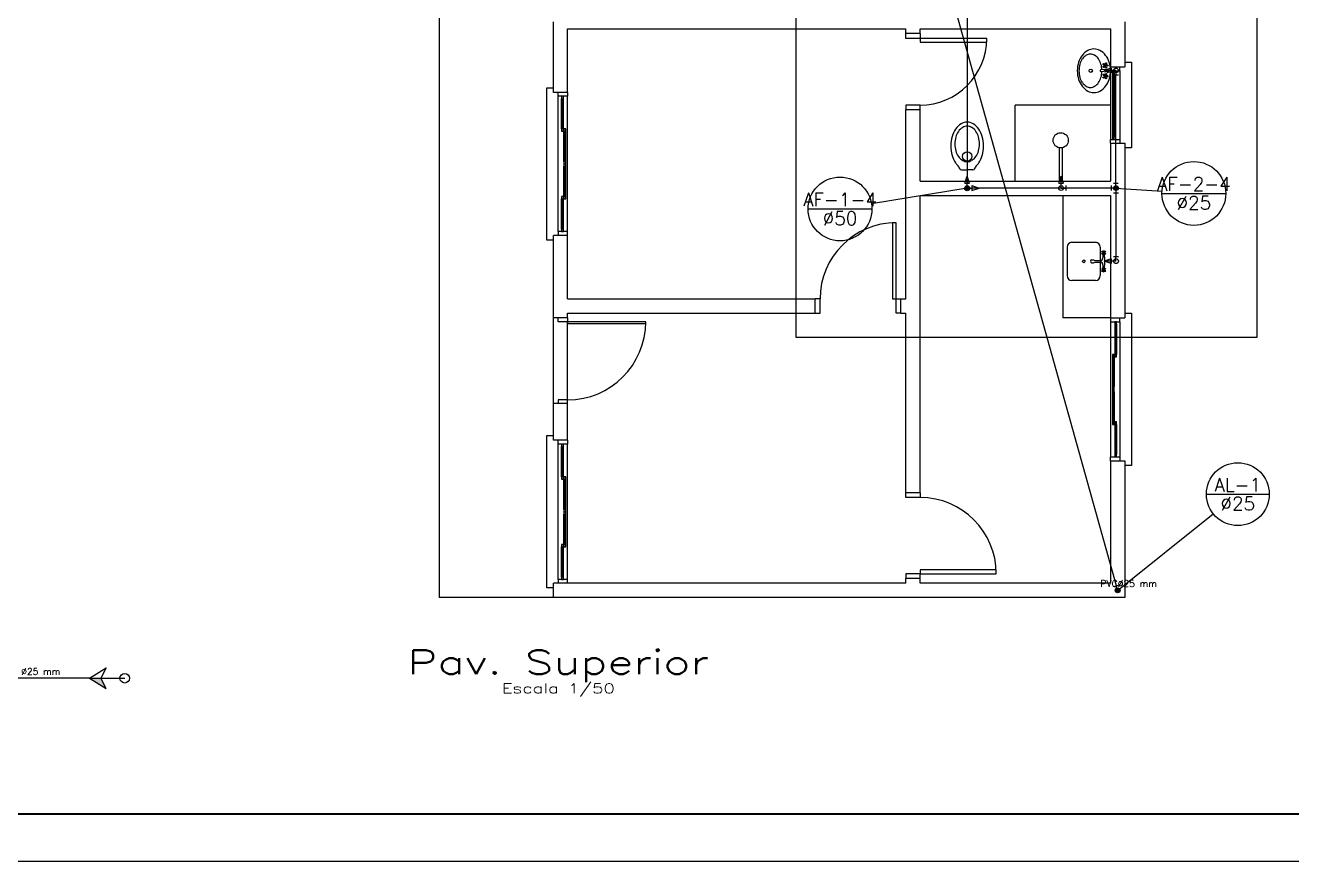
# Model space of a CAD drawing. Extents: x 241 to 398, y 106 to 179.
# Drawn here: x 295.3 to 308.6, y 105.58 to 114.36 of the extents above; entities that cross this region are included whole.
import ezdxf
from ezdxf.enums import TextEntityAlignment as Align

# ---------------------------------------------------------------- set-up
doc = ezdxf.new("R2010")
doc.units = 0
doc.layers.get('0').update_dxf_attribs({"linetype": 'CONTINUOUS'})
for name, color, linetype in [('AF-COLUNAS', 4, 'CONTINUOUS'), ('AF-CONEXÕES_DETALHE', 9, 'CONTINUOUS'), ('AF-INDICAÇÃO_COLUNA', 5, 'CONTINUOUS'), ('AF-TEXTOS_COLUNA', 7, 'CONTINUOUS'), ('AF-TUBOS_DETALHE', 4, 'CONTINUOUS'), ('AL-COLUNAS', 3, 'CONTINUOUS'), ('AL-CONEXÕES_DETALHE', 9, 'CONTINUOUS'), ('AL-INDICAÇÃO_COLUNA', 5, 'CONTINUOUS'), ('AL-TEXTOS_COLUNA', 7, 'CONTINUOUS'), ('AL-TEXTOS_TUBO', 7, 'CONTINUOUS'), ('AL-TUBOS', 3, 'CONTINUOUS'), ('AL-TUBOS_DETALHE', 3, 'CONTINUOUS'), ('ALVVISTA', 8, 'CONTINUOUS'), ('DI-DETALHES', 1, 'CONTINUOUS'), ('ESPEC', 7, 'CONTINUOUS'), ('SIMBOLOS', 5, 'CONTINUOUS')]:
    doc.layers.add(name, color=color, linetype=linetype)
doc.styles.add('ARIAL', font='romans.shx')
doc.styles.add('REGUA200', font='romans.shx', dxfattribs={"width": 1.4})
doc.styles.add('REGUA80', font='romans.shx', dxfattribs={"width": 1.4})

# ---------------------------------------------------------------- blocks, each defined once
blk = doc.blocks.new('TITUL2')
at = {"color": 6, "style": 'REGUA200', "width": 1.4}
blk.add_attdef('TITULO', text='', height=5, dxfattribs=at).set_placement((0, 0), align=Align.CENTER)
at = {"color": 0, "style": 'REGUA80', "width": 1.4}
blk.add_attdef('ESCALA', text='', height=2, dxfattribs=at).set_placement((0, -4), align=Align.CENTER)

msp = doc.modelspace()

# ---------------------------------------------------------------- hatches: boundary and pattern name
at = {"layer": 'SIMBOLOS'}
msp.add_hatch(color=256, dxfattribs=at).paths.add_polyline_path([(295.9727, 107.5077), (296.1462, 107.3987), (296.0917, 107.5077)])

# ---------------------------------------------------------------- linework, layer by layer
msp.add_line((318.8764, 105.5821), (281.2632, 105.5821))
at = {"const_width": 0.0236}
msp.add_lwpolyline([(281.7632, 139.7921), (318.3764, 139.7921), (318.3764, 106.0821), (281.7632, 106.0821)], close=True, dxfattribs=at)
at = {"layer": 'AF-COLUNAS', "linetype": 'Continuous'}
for p, q in [((305.1635, 112.7044), (305.2135, 112.7044)), ((305.1885, 112.6544), (305.1885, 112.7044)), ((305.1885, 112.6544), (305.2385, 112.6544)), ((305.2385, 112.6794), (305.3135, 112.6544)), ((305.2385, 112.6794), (305.2385, 112.6294)), ((305.2385, 112.6294), (305.3135, 112.6544)), ((306.7005, 112.6794), (306.7005, 112.6294)), ((306.7505, 112.6544), (306.7005, 112.6544))]:
    msp.add_line(p, q, dxfattribs=at)
at = {"layer": 'AF-COLUNAS', "const_width": 0.025}
for points in [[(305.176, 112.6544, 1), (305.201, 112.6544, 1)], [(306.738, 112.6544, 1), (306.763, 112.6544, 1)]]:
    msp.add_lwpolyline(points, format="xyb", close=True, dxfattribs=at)
at = {"layer": 'AF-CONEXÕES_DETALHE', "linetype": 'Continuous'}
for p, q in [((306.7004, 113.9145), (306.6254, 113.8895)), ((306.7004, 113.8645), (306.6254, 113.8895)), ((306.7504, 113.8895), (306.6254, 113.8895)), ((306.7004, 113.9145), (306.7004, 113.8645)), ((306.7754, 113.8395), (306.7254, 113.8395)), ((306.7504, 113.8895), (306.7504, 113.8395)), ((305.1635, 112.7044), (305.1885, 112.7794)), ((305.2135, 112.7044), (305.1885, 112.7794)), ((305.1885, 112.6544), (305.1885, 112.7794)), ((306.149, 112.7044), (306.174, 112.7794)), ((306.199, 112.7044), (306.174, 112.7794)), ((306.174, 112.6544), (306.174, 112.7794)), ((305.1635, 112.7044), (305.2135, 112.7044)), ((306.149, 112.7044), (306.199, 112.7044)), ((306.174, 112.6544), (306.224, 112.6544)), ((306.224, 112.6794), (306.224, 112.6294)), ((306.7005, 112.6794), (306.7005, 112.6294)), ((306.7505, 112.6544), (306.7005, 112.6544)), ((306.7234, 112.7044), (306.7734, 112.7044)), ((306.7505, 112.6544), (306.7505, 112.7044)), ((306.7505, 112.6544), (306.7505, 112.6044)), ((306.7255, 112.6044), (306.7755, 112.6044)), ((306.7005, 111.9115), (306.6255, 111.8865)), ((306.7005, 111.8615), (306.6255, 111.8865)), ((306.7505, 111.8865), (306.6255, 111.8865)), ((306.7005, 111.9115), (306.7005, 111.8615)), ((306.7255, 111.9365), (306.7755, 111.9365)), ((306.7505, 111.8865), (306.7505, 111.9365))]:
    msp.add_line(p, q, dxfattribs=at)
for centre in [(306.7504, 113.8895), (306.7504, 113.8895), (305.1879, 112.65), (305.1885, 112.6544), (305.1885, 112.6544), (306.174, 112.6544), (306.174, 112.6544), (306.174, 112.6544), (306.7505, 112.6544), (306.7505, 112.6544), (306.7505, 112.6544), (306.7505, 111.8865), (306.7505, 111.8865)]:
    msp.add_circle(centre, 0.025, dxfattribs=at)
at = {"layer": 'AF-INDICAÇÃO_COLUNA'}
for p, q in [((305.1885, 112.6544), (304.1836, 112.4893)), ((306.7505, 112.6544), (307.2341, 112.6208)), ((307.2333, 112.5976), (307.9033, 112.5976)), ((303.5181, 112.435), (304.1881, 112.435))]:
    msp.add_line(p, q, dxfattribs=at)
for centre in [(307.5683, 112.5976), (303.8531, 112.435)]:
    msp.add_circle(centre, 0.335, dxfattribs=at)
at = {"layer": 'AF-TUBOS_DETALHE'}
for p, q in [((305.1885, 118.5603), (305.1885, 112.7044)), ((306.7504, 113.8895), (306.7504, 113.8895)), ((306.7505, 112.7044), (306.7504, 113.8395)), ((305.1885, 112.6544), (305.1879, 112.65)), ((305.1885, 112.6544), (305.1885, 112.6544)), ((305.1885, 112.6544), (305.1885, 112.6544)), ((306.7005, 112.6544), (305.2385, 112.6544)), ((306.174, 112.6544), (306.174, 112.6544)), ((306.174, 112.6544), (306.174, 112.6544)), ((306.7005, 112.6544), (306.224, 112.6544)), ((306.7505, 112.6544), (306.7505, 112.6544)), ((306.7505, 112.6544), (306.7505, 112.6544)), ((306.7505, 112.6544), (306.7505, 112.6544)), ((306.7505, 112.6044), (306.7505, 111.9365)), ((306.7505, 111.8865), (306.7505, 111.8865))]:
    msp.add_line(p, q, dxfattribs=at)
at = {"layer": 'AL-COLUNAS', "const_width": 0.025}
msp.add_lwpolyline([(306.7555, 108.4306, 1), (306.7805, 108.4306, 1)], format="xyb", close=True, dxfattribs=at)
at = {"layer": 'AL-CONEXÕES_DETALHE', "linetype": 'Continuous'}
for p, q in [((306.7304, 108.472), (306.7786, 108.4854)), ((306.768, 108.4306), (306.7545, 108.4787))]:
    msp.add_line(p, q, dxfattribs=at)
msp.add_circle((306.768, 108.4306), 0.025, dxfattribs=at)
at = {"layer": 'AL-INDICAÇÃO_COLUNA'}
for p, q in [((307.6995, 109.4404), (308.3595, 109.4404)), ((306.768, 108.4306), (307.7719, 109.2341))]:
    msp.add_line(p, q, dxfattribs=at)
msp.add_circle((308.0295, 109.4404), 0.33, dxfattribs=at)
at = {"layer": 'AL-TUBOS'}
for p, q in [((306.768, 108.4306), (306.768, 108.4306)), ((295.9722, 107.5082), (294.6677, 107.5082))]:
    msp.add_line(p, q, dxfattribs=at)
at = {"layer": 'AL-TUBOS_DETALHE'}
for p, q in [((306.7545, 108.4787), (302.7347, 122.8754)), ((306.768, 108.4306), (306.768, 108.4306)), ((306.768, 108.4306), (306.768, 108.4306))]:
    msp.add_line(p, q, dxfattribs=at)
at = {"layer": 'ALVVISTA'}
for p, q in [((299.643, 138.3551), (299.643, 108.3556)), ((300.843, 113.6576), (300.843, 114.4001)), ((306.843, 114.4001), (306.843, 113.9251)), ((300.993, 114.3251), (304.543, 114.3251)), ((300.993, 113.6576), (300.993, 114.3251)), ((304.543, 114.2751), (304.543, 114.3251)), ((304.693, 114.2751), (304.543, 114.2751)), ((304.543, 114.2251), (304.543, 114.2751)), ((304.693, 114.2251), (304.543, 114.2251)), ((304.693, 114.3251), (306.6925, 114.3251)), ((304.693, 114.2751), (304.693, 114.3251)), ((304.693, 114.2751), (304.693, 114.2251)), ((305.393, 114.2251), (304.693, 114.2251)), ((304.693, 114.2251), (304.693, 114.1851)), ((305.393, 114.1851), (305.393, 114.2251)), ((306.6925, 114.3251), (306.6925, 113.9251)), ((304.693, 114.1851), (305.393, 114.1851)), ((306.6415, 113.9561), (306.6385, 113.9476)), ((306.644, 113.9551), (306.6415, 113.9466)), ((306.843, 113.9751), (306.9125, 113.9751)), ((306.9125, 113.9751), (306.9125, 113.0751)), ((306.6595, 113.9001), (306.59, 113.8936)), ((306.6595, 113.8706), (306.59, 113.8771)), ((306.6245, 113.9491), (306.632, 113.9436)), ((306.6245, 113.9331), (306.632, 113.9386)), ((306.6245, 113.8376), (306.632, 113.8321)), ((306.6245, 113.8216), (306.632, 113.8271)), ((306.6265, 113.9511), (306.634, 113.9461)), ((306.6265, 113.9306), (306.634, 113.9361)), ((306.6265, 113.8401), (306.634, 113.8346)), ((306.6265, 113.8191), (306.634, 113.8246)), ((306.6415, 113.9261), (306.6385, 113.9346)), ((306.6415, 113.8446), (306.6385, 113.8361)), ((306.6415, 113.8146), (306.6385, 113.8231)), ((306.644, 113.9266), (306.6415, 113.9356)), ((306.644, 113.8441), (306.6415, 113.8351)), ((306.644, 113.8151), (306.6415, 113.8241)), ((306.6535, 113.9426), (306.644, 113.9426)), ((306.6535, 113.9396), (306.644, 113.9396)), ((306.6535, 113.8311), (306.644, 113.8311)), ((306.6535, 113.8281), (306.644, 113.8281)), ((306.6925, 113.9251), (306.843, 113.9251)), ((306.6925, 113.9251), (306.6925, 113.8851)), ((306.6925, 113.8851), (306.6925, 113.1651)), ((306.6925, 113.8851), (306.7925, 113.8851)), ((306.713, 113.8851), (306.713, 113.8601)), ((306.733, 113.8851), (306.713, 113.8851)), ((306.713, 113.8601), (306.713, 113.1901)), ((306.713, 113.8601), (306.733, 113.8601)), ((306.723, 113.8601), (306.723, 113.1901)), ((306.733, 113.8601), (306.733, 113.8851)), ((306.733, 113.8601), (306.733, 113.1901)), ((306.7925, 113.8851), (306.7925, 113.9251)), ((306.7925, 113.8851), (306.7925, 113.1651)), ((300.773, 112.1076), (300.773, 113.7076)), ((300.773, 113.7076), (300.843, 113.7076)), ((300.993, 113.6576), (300.843, 113.6576)), ((300.893, 113.6176), (300.893, 113.6576)), ((300.893, 112.1976), (300.893, 113.6176)), ((300.993, 113.6176), (300.893, 113.6176)), ((300.928, 113.6176), (300.928, 113.5926)), ((300.948, 113.6176), (300.928, 113.6176)), ((300.928, 113.2751), (300.928, 113.5926)), ((300.928, 113.5926), (300.948, 113.5926)), ((300.938, 113.2751), (300.938, 113.5926)), ((300.948, 113.5926), (300.948, 113.6176)), ((300.948, 113.2751), (300.948, 113.5926)), ((300.993, 113.6576), (300.993, 113.6176)), ((300.993, 112.1976), (300.993, 113.6176)), ((304.543, 113.5251), (304.543, 113.4751)), ((304.693, 113.5251), (304.543, 113.5251)), ((304.543, 112.6501), (304.543, 113.4751)), ((304.693, 113.4751), (304.543, 113.4751)), ((304.693, 113.4751), (304.693, 113.5251)), ((304.693, 112.7251), (304.693, 113.4751)), ((306.6925, 113.5251), (305.693, 113.5251)), ((305.693, 112.7251), (305.693, 113.5251)), ((300.948, 113.2751), (300.928, 113.2751)), ((300.928, 113.2751), (300.928, 113.2501)), ((300.928, 113.2501), (300.948, 113.2501)), ((300.948, 113.2501), (300.948, 113.2751)), ((300.973, 113.2751), (300.953, 113.2751)), ((300.953, 113.2751), (300.953, 113.2501)), ((300.953, 113.2501), (300.973, 113.2501)), ((300.953, 112.9326), (300.953, 113.2501)), ((300.963, 112.9326), (300.963, 113.2501)), ((300.973, 113.2501), (300.973, 113.2751)), ((300.973, 112.9326), (300.973, 113.2501)), ((306.6925, 113.1251), (306.6925, 113.1651)), ((306.6925, 113.1651), (306.7925, 113.1651)), ((306.733, 113.1901), (306.713, 113.1901)), ((306.713, 113.1901), (306.713, 113.1651)), ((306.713, 113.1651), (306.733, 113.1651)), ((306.733, 113.1651), (306.733, 113.1901)), ((306.7925, 113.1651), (306.7925, 113.1251)), ((306.155, 113.0751), (306.155, 112.7251)), ((306.185, 113.0751), (306.185, 112.7251)), ((306.6925, 113.1251), (306.6925, 112.7251)), ((306.6925, 113.1251), (306.843, 113.1251)), ((306.843, 113.1251), (306.843, 112.6501)), ((306.9125, 113.0751), (306.843, 113.0751)), ((300.973, 112.9326), (300.953, 112.9326)), ((300.953, 112.9326), (300.953, 112.9076)), ((300.973, 112.9076), (300.953, 112.9076)), ((300.953, 112.9076), (300.973, 112.9076)), ((300.953, 112.9076), (300.953, 112.8826)), ((300.973, 112.9076), (300.973, 112.9326)), ((300.973, 112.8826), (300.973, 112.9076)), ((300.953, 112.5651), (300.953, 112.8826)), ((300.953, 112.8826), (300.973, 112.8826)), ((300.963, 112.5651), (300.963, 112.8826)), ((300.973, 112.5651), (300.973, 112.8826)), ((305.1285, 112.8451), (305.188, 112.8451)), ((305.2475, 112.8451), (305.188, 112.8451)), ((304.543, 111.4906), (304.543, 112.6501)), ((304.693, 112.7251), (306.6925, 112.7251)), ((306.843, 112.6501), (306.843, 111.2906)), ((300.928, 112.5651), (300.928, 112.5401)), ((300.948, 112.5651), (300.928, 112.5651)), ((300.928, 112.2231), (300.928, 112.5401)), ((300.928, 112.5401), (300.948, 112.5401)), ((300.938, 112.2231), (300.938, 112.5401)), ((300.948, 112.5401), (300.948, 112.5651)), ((300.948, 112.2231), (300.948, 112.5401)), ((300.973, 112.5651), (300.953, 112.5651)), ((300.953, 112.5651), (300.953, 112.5401)), ((300.953, 112.5401), (300.973, 112.5401)), ((300.973, 112.5401), (300.973, 112.5651)), ((304.693, 112.5751), (306.6925, 112.5751)), ((304.693, 111.4156), (304.693, 112.5751)), ((306.1925, 112.5751), (306.1925, 111.2906)), ((306.6925, 112.5751), (306.6925, 111.2906)), ((304.403, 112.2901), (304.403, 111.4906)), ((304.443, 112.2901), (304.403, 112.2901)), ((304.443, 111.4906), (304.443, 112.2901)), ((300.843, 112.1076), (300.773, 112.1076)), ((300.843, 111.4156), (300.843, 112.1576)), ((300.993, 112.1576), (300.843, 112.1576)), ((300.993, 112.1976), (300.893, 112.1976)), ((300.893, 112.1976), (300.893, 112.1576)), ((300.948, 112.2231), (300.928, 112.2231)), ((300.928, 112.2231), (300.928, 112.1976)), ((300.928, 112.1976), (300.948, 112.1976)), ((300.948, 112.1976), (300.948, 112.2231)), ((300.993, 112.1576), (300.993, 112.1976)), ((300.993, 111.4906), (300.993, 112.1576)), ((306.2365, 112.0346), (306.2365, 111.7346)), ((306.2865, 112.0846), (306.536, 112.0846)), ((306.586, 112.0346), (306.586, 111.8926)), ((306.608, 111.9801), (306.614, 111.9746)), ((306.614, 111.9746), (306.608, 111.9686)), ((306.615, 111.9876), (306.621, 111.9816)), ((306.621, 111.9676), (306.615, 111.9616)), ((306.621, 111.9816), (306.6265, 111.9876)), ((306.621, 111.9676), (306.6265, 111.9621)), ((306.628, 111.9746), (306.634, 111.9806)), ((306.628, 111.9746), (306.634, 111.9686)), ((306.498, 111.9001), (306.513, 111.9001)), ((306.498, 111.8701), (306.513, 111.8701)), ((306.513, 111.9001), (306.528, 111.8926)), ((306.513, 111.8701), (306.528, 111.8776)), ((306.528, 111.8926), (306.5835, 111.8926)), ((306.528, 111.8776), (306.5835, 111.8776)), ((306.586, 111.8776), (306.586, 111.7346)), ((306.6135, 111.9581), (306.6135, 111.9226)), ((306.6135, 111.8476), (306.6135, 111.8116)), ((306.608, 111.8006), (306.6135, 111.7946)), ((306.6135, 111.7946), (306.608, 111.7886)), ((306.615, 111.8076), (306.621, 111.8016)), ((306.621, 111.7876), (306.615, 111.7816)), ((306.621, 111.8016), (306.6265, 111.8076)), ((306.621, 111.7876), (306.6265, 111.7821)), ((306.628, 111.7946), (306.634, 111.8006)), ((306.628, 111.7946), (306.6335, 111.7891)), ((306.536, 111.6846), (306.2865, 111.6846)), ((300.993, 111.4906), (303.593, 111.4906)), ((303.593, 111.3406), (303.593, 111.4906)), ((303.643, 111.4906), (303.593, 111.4906)), ((303.643, 111.3406), (303.643, 111.4906)), ((304.403, 111.4906), (304.443, 111.4906)), ((304.443, 111.3406), (304.443, 111.4906)), ((304.443, 111.4906), (304.493, 111.4906)), ((304.493, 111.3406), (304.493, 111.4906)), ((304.493, 111.4906), (304.543, 111.4906)), ((300.843, 111.2906), (300.843, 111.4156)), ((300.993, 111.3406), (303.593, 111.3406)), ((300.993, 111.2906), (300.993, 111.3406)), ((303.593, 111.3406), (303.643, 111.3406)), ((304.493, 111.3406), (304.443, 111.3406)), ((304.493, 111.3406), (304.543, 111.3406)), ((304.543, 109.4556), (304.543, 111.3406)), ((304.693, 109.4556), (304.693, 111.4156)), ((306.843, 111.3406), (306.9125, 111.3406)), ((306.9125, 111.3406), (306.9125, 109.7406)), ((300.843, 110.3906), (300.843, 111.2906)), ((300.993, 111.2906), (300.843, 111.2906)), ((300.843, 111.2906), (300.843, 111.2906)), ((300.893, 111.2506), (300.893, 111.2906)), ((300.993, 111.2506), (300.893, 111.2506)), ((300.993, 111.2906), (300.993, 111.2506)), ((301.813, 111.2506), (300.993, 111.2506)), ((300.993, 110.4306), (300.993, 111.2506)), ((300.993, 111.2506), (300.993, 111.2306)), ((300.993, 111.2306), (301.813, 111.2306)), ((301.813, 111.2306), (301.813, 111.2506)), ((306.6925, 111.2906), (306.1925, 111.2906)), ((306.6925, 111.2906), (306.843, 111.2906)), ((306.6925, 111.2906), (306.6925, 111.2506)), ((306.6925, 111.2506), (306.6925, 109.8306)), ((306.6925, 111.2506), (306.7925, 111.2506)), ((306.738, 111.2506), (306.738, 111.2256)), ((306.7575, 111.2506), (306.738, 111.2506)), ((306.738, 111.2256), (306.738, 110.9081)), ((306.738, 111.2256), (306.7575, 111.2256)), ((306.748, 111.2256), (306.748, 110.9081)), ((306.7575, 111.2256), (306.7575, 111.2506)), ((306.7575, 111.2256), (306.7575, 110.9081)), ((306.7925, 111.2506), (306.7925, 111.2906)), ((306.7925, 111.2506), (306.7925, 109.8306)), ((306.713, 110.9081), (306.713, 110.8831)), ((306.733, 110.9081), (306.713, 110.9081)), ((306.733, 110.8831), (306.733, 110.9081)), ((306.7575, 110.9081), (306.738, 110.9081)), ((306.738, 110.9081), (306.738, 110.8831)), ((306.7575, 110.8831), (306.7575, 110.9081)), ((306.713, 110.8831), (306.713, 110.5656)), ((306.713, 110.8831), (306.733, 110.8831)), ((306.723, 110.8831), (306.723, 110.5656)), ((306.733, 110.8831), (306.733, 110.5656)), ((306.738, 110.8831), (306.7575, 110.8831)), ((306.733, 110.5656), (306.713, 110.5656)), ((306.713, 110.5656), (306.713, 110.5406)), ((306.713, 110.5406), (306.733, 110.5406)), ((306.713, 110.5406), (306.713, 110.5156)), ((306.733, 110.5406), (306.713, 110.5406)), ((306.713, 110.5156), (306.713, 110.1981)), ((306.713, 110.5156), (306.733, 110.5156)), ((306.723, 110.5156), (306.723, 110.1981)), ((306.733, 110.5406), (306.733, 110.5656)), ((306.733, 110.5156), (306.733, 110.5406)), ((306.733, 110.5156), (306.733, 110.1981)), ((300.843, 110.0056), (300.843, 110.3906)), ((300.993, 110.3906), (300.843, 110.3906)), ((300.843, 110.3906), (300.843, 110.3906)), ((300.993, 110.4306), (300.893, 110.4306)), ((300.893, 110.4306), (300.893, 110.3906)), ((300.993, 110.3906), (300.993, 110.4306)), ((300.993, 110.0056), (300.993, 110.3906)), ((306.733, 110.1981), (306.713, 110.1981)), ((306.713, 110.1981), (306.713, 110.1731)), ((306.713, 110.1731), (306.733, 110.1731)), ((306.733, 110.1731), (306.733, 110.1981)), ((306.738, 110.1981), (306.738, 110.1731)), ((306.7575, 110.1981), (306.738, 110.1981)), ((306.738, 110.1731), (306.738, 109.8556)), ((306.738, 110.1731), (306.7575, 110.1731)), ((306.748, 110.1731), (306.748, 109.8556)), ((306.7575, 110.1731), (306.7575, 110.1981)), ((306.7575, 110.1731), (306.7575, 109.8556)), ((300.773, 108.4556), (300.773, 110.0556)), ((300.773, 110.0556), (300.843, 110.0556)), ((300.993, 110.0056), (300.843, 110.0056)), ((300.893, 109.9656), (300.893, 110.0056)), ((300.893, 108.5456), (300.893, 109.9656)), ((300.993, 109.9656), (300.893, 109.9656)), ((300.928, 109.9656), (300.928, 109.9406)), ((300.948, 109.9656), (300.928, 109.9656)), ((300.948, 109.9406), (300.948, 109.9656)), ((300.993, 110.0056), (300.993, 109.9656)), ((300.993, 108.5456), (300.993, 109.9656)), ((300.928, 109.6231), (300.928, 109.9406)), ((300.928, 109.9406), (300.948, 109.9406)), ((300.938, 109.6231), (300.938, 109.9406)), ((300.948, 109.6231), (300.948, 109.9406)), ((306.7575, 109.8556), (306.738, 109.8556)), ((306.738, 109.8556), (306.738, 109.8306)), ((306.7575, 109.8306), (306.7575, 109.8556)), ((306.6925, 109.7906), (306.6925, 109.8306)), ((306.6925, 109.8306), (306.7925, 109.8306)), ((306.6925, 109.7906), (306.6925, 108.5056)), ((306.6925, 109.7906), (306.843, 109.7906)), ((306.738, 109.8306), (306.7575, 109.8306)), ((306.7925, 109.8306), (306.7925, 109.7906)), ((306.843, 109.7906), (306.843, 108.3556)), ((306.9125, 109.7406), (306.843, 109.7406)), ((300.948, 109.6231), (300.928, 109.6231)), ((300.928, 109.6231), (300.928, 109.5981)), ((300.928, 109.5981), (300.948, 109.5981)), ((300.948, 109.5981), (300.948, 109.6231)), ((300.973, 109.6231), (300.953, 109.6231)), ((300.953, 109.6231), (300.953, 109.5981)), ((300.953, 109.2806), (300.953, 109.5981)), ((300.953, 109.5981), (300.973, 109.5981)), ((300.963, 109.2806), (300.963, 109.5981)), ((300.973, 109.5981), (300.973, 109.6231)), ((300.973, 109.2806), (300.973, 109.5981)), ((304.543, 109.4056), (304.543, 109.4556)), ((304.693, 109.4556), (304.543, 109.4556)), ((304.693, 109.4556), (304.693, 109.4056)), ((304.693, 109.4056), (304.543, 109.4056)), ((300.973, 109.2806), (300.953, 109.2806)), ((300.953, 109.2806), (300.953, 109.2556)), ((300.973, 109.2556), (300.953, 109.2556)), ((300.953, 109.2556), (300.973, 109.2556)), ((300.953, 109.2556), (300.953, 109.2306)), ((300.953, 109.2306), (300.973, 109.2306)), ((300.953, 108.9131), (300.953, 109.2306)), ((300.963, 108.9131), (300.963, 109.2306)), ((300.973, 109.2556), (300.973, 109.2806)), ((300.973, 109.2306), (300.973, 109.2556)), ((300.973, 108.9131), (300.973, 109.2306)), ((300.928, 108.9131), (300.928, 108.8881)), ((300.948, 108.9131), (300.928, 108.9131)), ((300.948, 108.8881), (300.948, 108.9131)), ((300.973, 108.9131), (300.953, 108.9131)), ((300.953, 108.9131), (300.953, 108.8881)), ((300.973, 108.8881), (300.973, 108.9131)), ((300.928, 108.5706), (300.928, 108.8881)), ((300.928, 108.8881), (300.948, 108.8881)), ((300.938, 108.5706), (300.938, 108.8881)), ((300.948, 108.5706), (300.948, 108.8881)), ((300.953, 108.8881), (300.973, 108.8881)), ((305.493, 108.6456), (304.693, 108.6456)), ((304.693, 108.6456), (304.693, 108.6056)), ((305.493, 108.6056), (305.493, 108.6456)), ((300.993, 108.5056), (300.843, 108.5056)), ((300.843, 108.3556), (300.843, 108.5056)), ((300.993, 108.5456), (300.893, 108.5456)), ((300.893, 108.5456), (300.893, 108.5056)), ((300.948, 108.5706), (300.928, 108.5706)), ((300.928, 108.5706), (300.928, 108.5456)), ((300.928, 108.5456), (300.948, 108.5456)), ((300.948, 108.5456), (300.948, 108.5706)), ((300.993, 108.5056), (300.993, 108.5456)), ((304.543, 108.5056), (300.993, 108.5056)), ((300.993, 108.5056), (300.993, 108.5056)), ((304.693, 108.6056), (304.543, 108.6056)), ((304.543, 108.6056), (304.543, 108.5556)), ((304.693, 108.5556), (304.543, 108.5556)), ((304.543, 108.5056), (304.543, 108.5556)), ((304.693, 108.6056), (305.493, 108.6056)), ((304.693, 108.5556), (304.693, 108.6056)), ((304.693, 108.5056), (304.693, 108.5556)), ((306.6925, 108.5056), (304.693, 108.5056)), ((300.843, 108.4556), (300.773, 108.4556)), ((300.843, 108.3556), (299.643, 108.3556)), ((304.618, 108.3556), (300.843, 108.3556)), ((306.843, 108.3556), (304.618, 108.3556))]:
    msp.add_line(p, q, dxfattribs=at)
for centre, radius in [((306.6195, 113.9546), 0.00738), ((306.645, 113.9626), 0.00738), ((306.4855, 113.8851), 0.0175), ((306.6195, 113.9276), 0.00738), ((306.6195, 113.8431), 0.00738), ((306.6195, 113.8161), 0.00738), ((306.638, 113.9411), 0.00633), ((306.638, 113.8296), 0.00633), ((306.645, 113.9196), 0.00738), ((306.645, 113.8511), 0.00738), ((306.6605, 113.9411), 0.00738), ((306.6605, 113.8296), 0.00738), ((306.645, 113.8081), 0.00738), ((306.17, 113.1551), 0.08), ((305.188, 112.9856), 0.0493), ((306.609, 111.9866), 0.0062), ((306.609, 111.9626), 0.0062), ((306.621, 111.9746), 0.00507), ((306.6325, 111.9626), 0.0062), ((306.633, 111.9871), 0.0062), ((306.4115, 111.8846), 0.0143), ((306.609, 111.8066), 0.0062), ((306.609, 111.7826), 0.0062), ((306.621, 111.7946), 0.00507), ((306.6325, 111.8071), 0.0062), ((306.6325, 111.7826), 0.0062), ((296.3422, 107.5077), 0.0502)]:
    msp.add_circle(centre, radius, dxfattribs=at)
for centre, radius, start, end in [((304.693, 114.2251), 0.7, 270, 0), ((306.5435, 113.9346), 0.1861, 118.5825, 142.75522), ((306.5185, 113.9806), 0.1339, 90, 118.5825), ((306.5185, 113.9806), 0.1339, 61.4175, 90), ((306.4935, 113.9346), 0.1861, 37.24478, 61.4175), ((306.645, 113.8851), 0.3004, 162.51997, 180), ((306.583, 113.9046), 0.2355, 142.75522, 162.51997), ((306.615, 113.8851), 0.2533, 164.0842, 180), ((306.5495, 113.9041), 0.1854, 145.45543, 164.0842), ((306.5085, 113.9326), 0.1351, 121.03453, 145.45543), ((306.482, 113.9761), 0.0845, 90, 121.03453), ((306.482, 113.9761), 0.0845, 58.96547, 90), ((306.456, 113.9326), 0.1351, 34.54458, 58.96547), ((306.4145, 113.9041), 0.1854, 15.91581, 34.54458), ((306.3495, 113.8851), 0.2533, 2.10218, 15.91581), ((306.4545, 113.9046), 0.2355, 17.48004, 37.24478), ((306.3925, 113.8851), 0.3004, 0, 17.48004), ((306.645, 113.8851), 0.3004, 180, 197.48004), ((306.615, 113.8851), 0.2533, 180, 195.9158), ((306.591, 113.8851), 0.00813, 95.42869, 264.73569), ((306.3495, 113.8851), 0.2533, 344.0842, 357.89783), ((306.6605, 113.8851), 0.0148, 264.41656, 95.89136), ((306.3925, 113.8851), 0.3004, 342.51996, 0), ((306.583, 113.8656), 0.2355, 197.48004, 217.24481), ((306.5495, 113.8666), 0.1854, 195.9158, 214.54457), ((306.5435, 113.8361), 0.1861, 217.24481, 241.41751), ((306.5085, 113.8381), 0.1351, 214.54457, 238.96549), ((306.482, 113.7946), 0.0845, 238.96549, 270), ((306.482, 113.7946), 0.0845, 270, 301.03455), ((306.456, 113.8381), 0.1351, 301.03455, 325.45544), ((306.4145, 113.8666), 0.1854, 325.45544, 344.0842), ((306.4935, 113.8361), 0.1861, 298.58249, 322.75525), ((306.4545, 113.8656), 0.2355, 322.75525, 342.51996), ((306.5185, 113.7901), 0.1339, 241.41751, 270), ((306.5185, 113.7901), 0.1339, 270, 298.58249), ((305.2255, 113.1626), 0.1931, 121.03453, 145.45543), ((305.2145, 113.1656), 0.1445, 120.646, 145.04204), ((305.188, 113.2246), 0.1207, 90, 121.03453), ((305.188, 113.2106), 0.0924, 90, 120.646), ((305.188, 113.2246), 0.1207, 58.96547, 90), ((305.188, 113.2106), 0.0924, 59.354, 90), ((305.1615, 113.1656), 0.1445, 34.95798, 59.354), ((305.151, 113.1626), 0.1931, 34.54458, 58.96547), ((305.378, 113.0951), 0.3619, 164.0842, 180), ((305.2845, 113.1221), 0.2648, 145.45543, 164.0842), ((305.323, 113.1171), 0.2648, 163.84988, 180), ((305.2565, 113.1366), 0.1957, 145.04204, 163.84988), ((305.1195, 113.1366), 0.1957, 16.15011, 34.95798), ((305.053, 113.1171), 0.2648, 0, 16.15011), ((305.0915, 113.1221), 0.2648, 15.91581, 34.54458), ((304.9985, 113.0951), 0.3619, 0, 15.91581), ((305.378, 113.0951), 0.3619, 180, 195.9158), ((305.323, 113.1171), 0.2648, 180, 196.15013), ((305.2565, 113.0981), 0.1957, 196.15013, 214.95798), ((305.1195, 113.0981), 0.1957, 325.04202, 343.84988), ((305.053, 113.1171), 0.2648, 343.84988, 0), ((304.9985, 113.0951), 0.3619, 344.0842, 0), ((305.2845, 113.0686), 0.2648, 195.9158, 214.54457), ((305.2255, 113.0281), 0.1931, 214.54457, 223.89964), ((304.9705, 112.7871), 0.1576, 27.89368, 42.68741), ((305.2145, 113.0686), 0.1445, 214.95798, 239.354), ((305.188, 113.0236), 0.0924, 239.354, 270), ((305.188, 113.0236), 0.0924, 270, 300.646), ((305.1615, 113.0686), 0.1445, 300.646, 325.04202), ((305.4055, 112.7871), 0.1576, 137.31259, 152.10634), ((305.151, 113.0281), 0.1931, 316.43506, 325.45544), ((305.0915, 113.0686), 0.2648, 325.45544, 344.0842), ((305.1285, 112.8651), 0.02, 186.21104, 270), ((305.2475, 112.8651), 0.02, 270, 353.789), ((304.443, 111.4906), 0.8, 90, 180), ((306.2865, 112.0346), 0.05, 90, 180), ((306.536, 112.0346), 0.05, 0, 90), ((306.618, 111.9746), 0.0156, 151.28233, 208.71767), ((306.621, 111.9701), 0.0229, 71.72559, 109.7467), ((306.624, 111.9751), 0.0153, 329.57178, 30.42821), ((306.498, 111.8851), 0.015, 90, 270), ((306.5835, 111.9226), 0.03, 270, 0), ((306.5835, 111.8476), 0.03, 0, 90), ((305.999, 111.8846), 0.6339, 353.3446, 6.65547), ((306.2865, 111.7346), 0.05, 180, 270), ((306.536, 111.7346), 0.05, 270, 0), ((306.618, 111.7946), 0.0156, 151.28233, 208.71767), ((306.6205, 111.7951), 0.0188, 245.24622, 293.3183), ((306.624, 111.7951), 0.0153, 329.57178, 30.42821), ((300.993, 111.2506), 0.82, 270, 0), ((304.693, 108.6056), 0.8, 0, 90)]:
    msp.add_arc(centre, radius, start, end, dxfattribs=at)
at = {"layer": 'DI-DETALHES'}
msp.add_lwpolyline([(308.2296, 111.0852), (303.3926, 111.0852), (303.3926, 114.5328), (308.2296, 114.5328), (308.2296, 111.0852)], dxfattribs=at)
at = {"layer": 'SIMBOLOS'}
for p, q in [((295.9727, 107.5077), (296.1462, 107.6167)), ((296.1462, 107.6167), (296.0917, 107.5077)), ((295.9727, 107.5077), (296.1462, 107.3987)), ((295.9727, 107.5077), (296.0917, 107.5077)), ((296.0917, 107.5077), (296.3422, 107.5077)), ((296.1462, 107.3987), (296.0917, 107.5077))]:
    msp.add_line(p, q, dxfattribs=at)

# ---------------------------------------------------------------- block references
at = {"layer": 'ESPEC', "xscale": 0.05, "yscale": 0.05, "zscale": 0.05}
msp.add_blockref('TITUL2', (300.8948, 107.5511, -3.35), dxfattribs=at).add_auto_attribs({'TITULO': 'Pav. Superior', 'ESCALA': 'Escala 1/50'})

# ---------------------------------------------------------------- texts
at = {"layer": 'AF-TEXTOS_COLUNA', "style": 'ARIAL'}
for s, p in [('AF-2-4', (307.5683, 112.6258)), ('AF-1-4', (303.8531, 112.4632)), ('%%c25', (307.5683, 112.4281)), ('%%c50', (303.8531, 112.2655))]:
    msp.add_text(s, height=0.1412, dxfattribs=at).set_placement(p, align=Align.CENTER)
at = {"layer": 'AL-TEXTOS_COLUNA', "style": 'ARIAL'}
for s, p in [('AL-1', (308.0295, 109.4686)), ('%%c25', (308.0295, 109.2709))]:
    msp.add_text(s, height=0.1412, dxfattribs=at).set_placement(p, align=Align.CENTER)
at = {"layer": 'AL-TEXTOS_TUBO', "style": 'ARIAL'}
msp.add_text('PVC', height=0.0706, dxfattribs=at).set_placement((306.768, 108.4659), align=Align.RIGHT)
for p in [(306.768, 108.4659), (295.2545, 107.5435)]:
    msp.add_text('%%c25 mm', height=0.0706, dxfattribs=at).set_placement(p)

doc.saveas('drawing.dxf')
